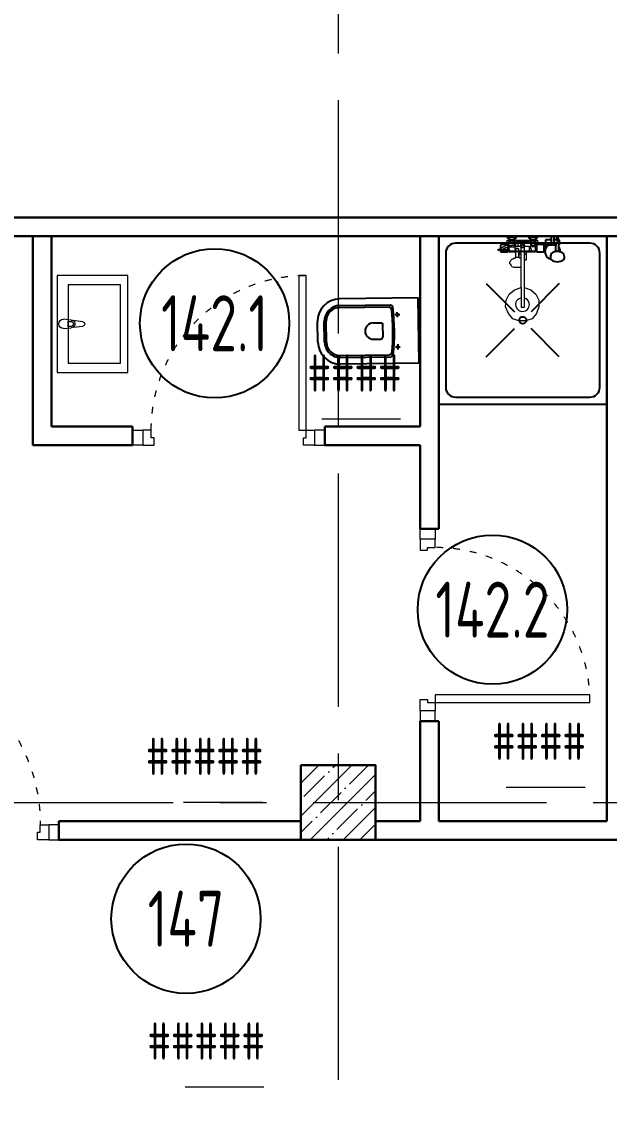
# Model space of a CAD drawing. Header units: millimetres. Extents: x -13407 to 8062823, y -2611 to 109271.
# Drawn here: x 3876 to 7022, y 49740 to 55578 of the extents above; entities that cross this region are included whole.
import ezdxf
from ezdxf import colors
from ezdxf.entities.mleader import LeaderData, LeaderLine
from ezdxf.enums import TextEntityAlignment as Align
from ezdxf.math import Vec2, Vec3

# ---------------------------------------------------------------- set-up
doc = ezdxf.new("R2010")
doc.units = ezdxf.units.MM
doc.linetypes.add('ACAD_ISO03W100', pattern=[30, 12, -18])
doc.linetypes.add('CENTER', pattern=[2, 1.25, -0.25, 0.25, -0.25])
for name, color, linetype, lineweight in [('АР_Двери', 5, 'Continuous', 18), ('АР_Колонны', 5, 'Continuous', 30), ('АР_Колонны Штрих', 250, 'Continuous', 5), ('АР_Маркер экспликации', 239, 'Continuous', 13), ('АР_Номер помещения', 1, 'Continuous', 25), ('АР_Оси', 193, 'Continuous', 9), ('АР_Отметки', 250, 'Continuous', 15), ('АР_Перегородки газоблок', 165, 'Continuous', 30), ('АР_Помещения_площадь', 19, 'Continuous', 9)]:
    doc.layers.add(name, color=color, linetype=linetype, lineweight=lineweight)
doc.layers.add('ТХ_сантехника', color=253, linetype='Continuous')
doc.styles.add('ISOCPEUR', font='isocpeur.ttf', dxfattribs={"width": 0.7})
doc.styles.get("Standard").update_dxf_attribs({"font": 'arial.ttf'})

# ---------------------------------------------------------------- blocks, each defined once
blk = doc.blocks.new('*U52')
at = {"layer": 'АР_Номер помещения', "color": 7}
blk.add_circle((-2814.8, -3287.4), 400, dxfattribs=at)
at = {"layer": 'АР_Помещения_площадь', "color": 7}
blk.add_line((-2397, -4189.8), (-2819.3, -4189.8), dxfattribs=at)
at = {"color": 7, "style": 'ISOCPEUR', "width": 0.7, "flags": 1}
blk.add_attdef('КАТЕГОРИЯ', (-499.2, -2092.2), '', height=250, dxfattribs=at)
at = {"layer": 'АР_Номер помещения', "color": 7, "style": 'ISOCPEUR', "width": 0.7}
blk.add_attdef('НОМЕР_ПОМЕЩЕНИЯ', text='', height=300, dxfattribs=at).set_placement((-2814.8, -3287.4), align=Align.MIDDLE_CENTER)
at = {"layer": 'АР_Помещения_площадь', "color": 7, "lineweight": 30, "width": 0.7, "flags": 104}
blk.add_attdef('ИМЯ_ПОМЕЩЕНИЯ', text='', height=100, dxfattribs=at).set_placement((157.6, 1217.1), align=Align.MIDDLE_CENTER)
at = {"layer": 'АР_Помещения_площадь', "color": 7, "style": 'ISOCPEUR', "width": 0.7}
blk.add_attdef('ПЛОЩАДЬ_ПОМЕЩЕНИЯ', text='', height=200, dxfattribs=at).set_placement((-2392.1, -3943.3), align=Align.MIDDLE_RIGHT)
blk = doc.blocks.new('*U56')
at = {"layer": 'АР_Номер помещения', "color": 7}
blk.add_circle((-10209.7, 3495), 400, dxfattribs=at)
at = {"layer": 'АР_Помещения_площадь', "color": 7}
blk.add_line((-8326.7, 2008.5), (-8749, 2008.5), dxfattribs=at)
at = {"color": 7, "style": 'ISOCPEUR', "width": 0.7, "flags": 1}
blk.add_attdef('КАТЕГОРИЯ', (-499.2, -2092.2), '', height=250, dxfattribs=at)
at = {"layer": 'АР_Номер помещения', "color": 7, "style": 'ISOCPEUR', "width": 0.7}
blk.add_attdef('НОМЕР_ПОМЕЩЕНИЯ', text='', height=300, dxfattribs=at).set_placement((-10209.7, 3495), align=Align.MIDDLE_CENTER)
at = {"layer": 'АР_Помещения_площадь', "color": 7, "style": 'ISOCPEUR', "width": 0.7}
blk.add_attdef('ПЛОЩАДЬ_ПОМЕЩЕНИЯ', text='', height=200, dxfattribs=at).set_placement((-8321.8, 2255), align=Align.MIDDLE_RIGHT)
at = {"layer": 'АР_Помещения_площадь', "color": 7, "lineweight": 30, "width": 0.7, "flags": 104}
blk.add_attdef('ИМЯ_ПОМЕЩЕНИЯ', text='', height=100, dxfattribs=at).set_placement((157.6, 1217.1), align=Align.MIDDLE_CENTER)
blk = doc.blocks.new('*U239')
for points in [[(-55, -80), (-55, 0), (-115, 0), (-115, -40), (-100, -40), (-100, -80), (-55, -80)], [(0, 0), (0, -80), (-55, -80), (-55, 0), (0, 0)], [(-1030, 0), (-1030, -80), (-975, -80), (-975, 0), (-1030, 0)], [(-975, -80), (-975, 0), (-915, 0), (-915, -40), (-930, -40), (-930, -80), (-975, -80)]]:
    blk.add_lwpolyline(points)
blk.add_lwpolyline([(-100, -80), (-100, -910), (-140, -910), (-140, -80)], close=True)
at = {"linetype": 'ACAD_ISO03W100', "ltscale": 3}
blk.add_arc((-100, -80), 830, 180, 270, dxfattribs=at)
blk = doc.blocks.new('унитаз поликлиники')
for p, q in [((0, 175), (0, -175)), ((0, 175), (420, 175)), ((420, 138.7), (149.6, 138.7)), ((420, 129), (156.8, 128.7)), ((125.6, 86.7), (99.5, 86.7)), ((112.4, 73.1), (112.4, 100.2)), ((191.9, -33.7), (191.9, 33.7)), ((242.4, 43.7), (201.9, 43.7)), ((494, 57.1), (494, -57.1)), ((504, 55), (504, -55)), ((540, 55), (540, -55)), ((242.4, -43.7), (201.9, -43.7)), ((125.5, -86.5), (99.4, -86.5)), ((112.3, -73), (112.3, -100.1)), ((0, -175), (420, -175)), ((420, -139), (147.9, -138.7)), ((420, -129), (155.2, -128.7))]:
    blk.add_line(p, q)
for centre, radius, start, end in [((420, 55), 120, 0, 90), ((420.5, 55.2), 83.5, 359.86187, 90.33349), ((420, 55), 74, 0, 90), ((242.4, 0), 43.7, 270, 90), ((420, -55), 120, 270, 0), ((420, -55), 84, 270, 0), ((420, -55), 74, 270, 358.40182)]:
    blk.add_arc(centre, radius, start, end)
at = {"extrusion": (0, 0, -1)}
for centre, major_axis, ratio, start_param, end_param in [((1158.1, 0), (-731, -726.4), 0.993775, 0.659849, 0.910919), ((984.1, 0), (-23.4, -941.4), 0.89728, 1.422258, 1.677847), ((149.5, 127.3), (-5.6, -10.5), 0.821373, 1.269211, 2.570669), ((154.4, 119.8), (-5.61, -7.72), 0.798093, 1.232924, 2.686723), ((112.4, 86.8), (3.55, 3.55), 1, 5.504025, 11.78721), ((201.9, -33.5), (4.12, -9.49), 0.964797, 0.42926, 1.943413), ((147.9, -127.5), (5.4, -10.4), 0.836443, 0.56114, 1.877577), ((155.2, -117.5), (5.3, -10.4), 0.842984, 0.549902, 1.8819)]:
    blk.add_ellipse(centre, major_axis=major_axis, ratio=ratio, start_param=start_param, end_param=end_param, dxfattribs=at)
for centre, major_axis, ratio, start_param, end_param in [((201.9, 33.5), (4.12, 9.49), 0.964797, 0.42926, 1.943413), ((112.3, -86.6), (3.54, -3.55), 1, 5.504025, 11.78721)]:
    blk.add_ellipse(centre, major_axis=major_axis, ratio=ratio, start_param=start_param, end_param=end_param)
blk = doc.blocks.new('Из_буфера27431')
at = {"linetype": 'Continuous', "lineweight": 5}
for p, q in [((-138.5, 11.1), (-85.6, 17.7)), ((-138.5, 11.1), (-85.6, 17.7)), ((-76.1, 21), (-34.1, 25)), ((-76.1, 21), (-34.1, 25)), ((-59, 13.6), (-73.9, 13.6)), ((-59, 13.6), (-73.9, 13.6)), ((-59, -13.6), (-59, 13.6)), ((-59, -13.6), (-59, 13.6)), ((-85.6, -17.7), (-138.5, -11.1)), ((-85.6, -17.7), (-138.5, -11.1)), ((-34.1, -25), (-76.1, -21)), ((-34.1, -25), (-76.1, -21)), ((-73.9, -13.6), (-59, -13.6)), ((-73.9, -13.6), (-59, -13.6))]:
    blk.add_line(p, q, dxfattribs=at)
for points in [[(0, -260), (-380, -260), (-380, 260), (0, 260)], [(-59, -210), (-339.1, -210), (-339.1, 210), (-59, 210)], [(-59, -210), (-339.1, -210), (-339.1, 210), (-59, 210)]]:
    blk.add_lwpolyline(points, close=True, dxfattribs=at)
for centre, radius, start, end in [((-137.1, 0), 11.2, 97.13892, 262.86108), ((-137.1, 0), 11.2, 97.13892, 262.86108), ((-74.2, 0), 21.1, 122.77103, 237.22897), ((-74.2, 0), 21.1, 122.77103, 237.22897), ((-73.9, 0), 13.6, 90, 270), ((-73.9, 0), 13.6, 90, 270), ((-74.2, 0), 21.1, 95.16961, 122.77103), ((-74.2, 0), 21.1, 95.16961, 122.77103), ((-34.1, 0), 25, 270, 90), ((-34.1, 0), 25, 270, 90), ((-74.2, 0), 21.1, 237.22897, 264.83039), ((-74.2, 0), 21.1, 237.22897, 264.83039)]:
    blk.add_arc(centre, radius, start, end, dxfattribs=at)
blk = doc.blocks.new('_DotSmall')
at = {"color": 0, "linetype": 'ByBlock', "const_width": 0.5}
blk.add_lwpolyline([(-0.0625, 0, 1), (0.0625, 0, 1)], format="xyb", close=True, dxfattribs=at)
blk = doc.blocks.new('*U374')
blk.add_lwpolyline([(-100, 80), (-100, 1010), (-140, 1010), (-140, 80)], close=True)
for points in [[(-1130, 0), (-1130, 80), (-1075, 80), (-1075, 0), (-1130, 0)], [(-1075, 80), (-1075, 0), (-1015, 0), (-1015, 40), (-1030, 40), (-1030, 80), (-1075, 80)], [(-55, 80), (-55, 0), (-115, 0), (-115, 40), (-100, 40), (-100, 80), (-55, 80)], [(0, 0), (0, 80), (-55, 80), (-55, 0), (0, 0)]]:
    blk.add_lwpolyline(points)
at = {"linetype": 'ACAD_ISO03W100', "ltscale": 3}
blk.add_arc((-100, 80), 930, 90, 180, dxfattribs=at)
blk = doc.blocks.new('*U394')
for points in [[(0, 0), (0, -80), (55, -80), (55, 0), (0, 0)], [(55, -80), (55, 0), (115, 0), (115, -40), (100, -40), (100, -80), (55, -80)], [(975, -80), (975, 0), (915, 0), (915, -40), (930, -40), (930, -80), (975, -80)], [(1030, 0), (1030, -80), (975, -80), (975, 0), (1030, 0)]]:
    blk.add_lwpolyline(points)
blk.add_lwpolyline([(100, -80), (100, -910), (140, -910), (140, -80)], close=True)
at = {"linetype": 'ACAD_ISO03W100', "ltscale": 3}
blk.add_arc((100, -80), 830, 270, 0, dxfattribs=at)
blk = doc.blocks.new('Из_буфера15266')
at = {"lineweight": 0, "ltscale": 100, "transparency": 33554687}
for points in [[(-13.2, -338.7), (-60.9, -354.5), (-97.9, -386.3), (-119.1, -428.6), (-119.1, -476.2), (-103.2, -523.9), (-71.4, -560.9), (-23.8, -576.8), (23.8, -576.8), (66.1, -560.9), (97.9, -523.9), (119.1, -476.2), (113.8, -428.6), (92.6, -386.3), (55.6, -354.5), (7.9, -338.7), (7.9, -195.8), (23.8, -195.8), (34.4, -195.8), (50.3, -195.8), (60.9, -195.8), (71.4, -190.5), (76.7, -185.2), (82, -174.6), (87.3, -169.3), (87.3, -158.7), (87.3, -153.5), (82, -148.2), (82, -148.2), (76.7, -137.6), (76.7, -137.6), (66.1, -132.3), (55.6, -127), (50.3, -127), (45, -127), (45, -105.8), (45, -84.7), (92.6, -84.7), (92.6, -74.1), (166.7, -74.1), (172, -74.1), (172, -68.8), (172, -63.5), (166.7, -63.5), (156.1, -58.2), (134.9, -47.6), (108.5, -31.7), (92.6, -26.5), (92.6, -21.2), (108.5, -21.2), (108.5, 0), (39.7, 0), (39.7, -21.2), (39.7, -21.2), (39.7, -21.2), (34.4, -21.2), (34.4, -21.2), (29.1, -42.3), (7.9, -42.3), (7.9, -5.3), (39.7, -5.3), (39.7, 0), (-39.7, 0), (-39.7, -5.3), (-13.2, -5.3), (-13.2, -42.3), (-50.3, -42.3), (-50.3, -47.6), (-60.9, -47.6), (-60.9, -37), (-60.9, -37), (-60.9, -21.2), (-45, -21.2), (-45, 0), (-108.5, 0), (-108.5, -21.2), (-92.6, -21.2), (-92.6, -37), (-92.6, -37), (-92.6, -47.6), (-92.6, -47.6), (-92.6, -84.7), (-29.1, -84.7)], [(-92.6, -21.2), (-60.9, -21.2)], [(-92.6, -37), (-60.9, -37)], [(-92.6, -47.6), (-60.9, -47.6)], [(-87.3, -21.2), (-87.3, -37)], [(-66.1, -21.2), (-66.1, -37)], [(-50.3, -47.6), (-50.3, -79.4)], [(-13.2, -5.3), (7.9, -5.3)], [(-13.2, -42.3), (-13.2, -142.9)], [(7.9, -195.8), (7.9, -42.3)], [(23.8, -63.5), (23.8, -63.5), (23.8, -63.5), (29.1, -58.2), (29.1, -58.2), (29.1, -58.2), (29.1, -58.2), (34.4, -58.2), (39.7, -58.2), (39.7, -58.2), (39.7, -58.2), (39.7, -58.2), (45, -58.2), (45, -63.5), (45, -63.5)], [(23.8, -105.8), (23.8, -63.5)], [(45, -42.3), (29.1, -42.3)], [(34.4, -58.2), (29.1, -58.2)], [(34.4, -58.2), (34.4, -58.2)], [(39.7, -58.2), (34.4, -58.2)], [(55.6, -15.9), (39.7, -21.2)], [(39.7, -58.2), (39.7, -58.2)], [(45, -63.5), (45, -63.5)], [(45, -84.7), (45, -63.5)], [(50.3, -47.6), (50.3, -47.6)], [(50.3, -52.9), (50.3, -47.6)], [(50.3, -79.4), (50.3, -47.6)], [(50.3, -58.2), (50.3, -52.9)], [(55.6, -15.9), (55.6, -15.9)], [(60.9, -21.2), (55.6, -15.9)], [(55.6, -31.7), (55.6, -31.7)], [(76.7, -37), (55.6, -31.7)], [(92.6, -26.5), (76.7, -21.2), (60.9, -21.2)], [(60.9, -37), (66.1, -37), (82, -37), (82, -37)], [(87.3, -47.6), (60.9, -47.6)], [(66.1, -31.7), (66.1, -37)], [(87.3, -37), (76.7, -37)], [(82, -21.2), (92.6, -21.2)], [(92.6, -63.5), (92.6, -74.1)], [(166.7, -74.1), (150.8, -68.8), (134.9, -63.5)], [(166.7, -74.1), (166.7, -74.1)], [(-50.3, -79.4), (-13.2, -79.4)], [(-29.1, -84.7), (-29.1, -142.9), (-23.8, -142.9), (-23.8, -142.9), (-23.8, -142.9), (-18.5, -142.9), (-13.2, -142.9), (-13.2, -142.9), (-13.2, -338.7)], [(-29.1, -84.7), (-13.2, -84.7)], [(-29.1, -100.5), (-13.2, -100.5)], [(23.8, -79.4), (7.9, -79.4)], [(23.8, -84.7), (7.9, -84.7)], [(23.8, -100.5), (7.9, -100.5)], [(13.2, -127), (7.9, -127)], [(18.5, -127), (13.2, -127)], [(23.8, -121.7), (18.5, -127)], [(23.8, -84.7), (23.8, -127)], [(23.8, -127), (23.8, -105.8)], [(45, -121.7), (34.4, -121.7), (23.8, -121.7)], [(50.3, -79.4), (45, -79.4)], [(45, -127), (45, -121.7)], [(-13.2, -338.7), (-13.2, -481.5)], [(7.9, -338.7), (7.9, -481.5)], [(-13.2, -481.5), (7.9, -481.5)]]:
    blk.add_lwpolyline(points, dxfattribs=at)
for points in [[(-92.6, 0), (-60.9, 0), (-60.9, 21.2), (-92.6, 21.2)], [(60.9, 0), (87.3, 0), (87.3, 21.2), (60.9, 21.2)], [(39.7, -21.2), (39.7, -21.2)], [(50.3, -42.3), (45, -42.3), (45, -31.7), (55.6, -31.7), (55.6, -31.7), (55.6, -37), (60.8, -37), (60.8, -47.6), (50.3, -47.6)], [(87.3, -47.6), (87.3, -37), (103.2, -47.6), (129.6, -58.2), (134.9, -63.5), (92.6, -63.5), (92.6, -47.6)]]:
    blk.add_lwpolyline(points, close=True, dxfattribs=at)
for points, knots in [([(-50.3, -74.1), (-55.6, -79.4), (-60.9, -74.1), (-66.1, -74.1), (-66.1, -68.8), (-66.1, -63.5), (-60.9, -58.2), (-55.6, -58.2), (-55.6, -58.2), (-50.3, -58.2)], [0, 0, 0, 0, 1, 1, 1, 2, 2, 2, 3, 3, 3, 3]), ([(7.9, -412.7), (34.4, -418), (55.6, -444.5), (45, -471), (39.7, -497.4), (13.2, -513.3), (-13.2, -508), (-39.7, -502.7), (-55.6, -476.2), (-50.3, -449.8), (-45, -428.6), (-34.4, -418), (-13.2, -412.7)], [0, 0, 0, 0, 1, 1, 1, 2, 2, 2, 3, 3, 3, 4, 4, 4, 4])]:
    blk.add_open_spline(points, degree=3, knots=knots, dxfattribs=at)
blk = doc.blocks.new('*U396')
at = {"layer": 'АР_Номер помещения', "color": 7}
blk.add_circle((-7038.6, -2731.2), 400, dxfattribs=at)
at = {"layer": 'АР_Помещения_площадь', "color": 7}
blk.add_line((-6042.5, -3244.8), (-6464.9, -3244.8), dxfattribs=at)
at = {"color": 7, "style": 'ISOCPEUR', "width": 0.7, "flags": 1}
blk.add_attdef('КАТЕГОРИЯ', (-499.2, -2092.2), '', height=250, dxfattribs=at)
at = {"layer": 'АР_Номер помещения', "color": 7, "style": 'ISOCPEUR', "width": 0.7}
blk.add_attdef('НОМЕР_ПОМЕЩЕНИЯ', text='', height=300, dxfattribs=at).set_placement((-7038.6, -2731.2), align=Align.MIDDLE_CENTER)
at = {"layer": 'АР_Помещения_площадь', "color": 7, "lineweight": 30, "width": 0.7, "flags": 104}
blk.add_attdef('ИМЯ_ПОМЕЩЕНИЯ', text='', height=100, dxfattribs=at).set_placement((157.6, 1217.1), align=Align.MIDDLE_CENTER)
at = {"layer": 'АР_Помещения_площадь', "color": 7, "style": 'ISOCPEUR', "width": 0.7}
blk.add_attdef('ПЛОЩАДЬ_ПОМЕЩЕНИЯ', text='', height=200, dxfattribs=at).set_placement((-6037.7, -2998.3), align=Align.MIDDLE_RIGHT)
blk = doc.blocks.new('*U397')
at = {"layer": 'АР_Номер помещения', "color": 7}
blk.add_circle((-7625.4, -4265.8), 400, dxfattribs=at)
at = {"layer": 'АР_Помещения_площадь', "color": 7}
blk.add_line((-7129.5, -5218), (-7551.9, -5218), dxfattribs=at)
at = {"color": 7, "style": 'ISOCPEUR', "width": 0.7, "flags": 1}
blk.add_attdef('КАТЕГОРИЯ', (-499.2, -2092.2), '', height=250, dxfattribs=at)
at = {"layer": 'АР_Номер помещения', "color": 7, "style": 'ISOCPEUR', "width": 0.7}
blk.add_attdef('НОМЕР_ПОМЕЩЕНИЯ', text='', height=300, dxfattribs=at).set_placement((-7625.4, -4265.8), align=Align.MIDDLE_CENTER)
at = {"layer": 'АР_Помещения_площадь', "color": 7, "lineweight": 30, "width": 0.7, "flags": 104}
blk.add_attdef('ИМЯ_ПОМЕЩЕНИЯ', text='', height=100, dxfattribs=at).set_placement((157.6, 1217.1), align=Align.MIDDLE_CENTER)
at = {"layer": 'АР_Помещения_площадь', "color": 7, "style": 'ISOCPEUR', "width": 0.7}
blk.add_attdef('ПЛОЩАДЬ_ПОМЕЩЕНИЯ', text='', height=200, dxfattribs=at).set_placement((-7124.6, -4971.5), align=Align.MIDDLE_RIGHT)

msp = doc.modelspace()

# ---------------------------------------------------------------- hatches: boundary and pattern name
at = {"layer": 'АР_Колонны Штрих', "ltscale": 100}
h = msp.add_hatch(dxfattribs=at)
h.set_pattern_fill('ANSI35', color=256, scale=500)
h.set_pattern_definition([(45, (-951682.16, 91466.47), (-88.388348, 88.388348), []), (45, (-951593.77, 91466.47), (-88.388348, 88.388348), [156.25, -31.25, 0, -31.25])])
h.paths.add_polyline_path([(5769.9, 51595), (5369.9, 51595), (5369.9, 51195), (5769.9, 51195)])

# ---------------------------------------------------------------- linework, layer by layer
at = {"layer": 'АР_Колонны', "ltscale": 100}
msp.add_lwpolyline([(5369.9, 51595), (5769.9, 51595), (5769.9, 51195), (5369.9, 51195)], close=True, dxfattribs=at)
at = {"layer": 'АР_Оси', "linetype": 'CENTER', "ltscale": 1000}
for p, q in [((5569.9, 79157.5), (5569.9, 23425.1)), ((-12563.8, 51395), (70614.6, 51395))]:
    msp.add_line(p, q, dxfattribs=at)
at = {"layer": 'АР_Перегородки газоблок', "ltscale": 100}
for p, q in [((1442, 54429), (10510.5, 54429)), ((3934, 53309.1), (3934, 54429)), ((4034, 53409), (4034, 54429)), ((6009, 54429), (6009, 53409.1)), ((6109, 54429), (6109, 52860.7)), ((7009, 51295), (7009, 54429)), ((4034, 53409), (4468.8, 53408.6)), ((4468.8, 53408.6), (4468.8, 53308.6)), ((5498.8, 53309.1), (5498.8, 53409.1)), ((5498.8, 53409.1), (6009, 53409.1)), ((3934, 53309.1), (4468.8, 53308.6)), ((5498.8, 53309.1), (6009, 53309.1)), ((6009, 53309.1), (6009, 52860.7)), ((6109, 52860.7), (6009, 52860.7)), ((6009, 51830.7), (6109, 51830.7)), ((6009, 51830.7), (6009, 51295)), ((6109, 51830.7), (6109, 51295)), ((4074.6, 51295), (5369.9, 51295)), ((4074.6, 51295), (4074.6, 51195)), ((5769.9, 51295), (6009, 51295)), ((6109, 51295), (7009, 51295)), ((4074.6, 51195), (7469.5, 51195))]:
    msp.add_line(p, q, dxfattribs=at)
msp.add_lwpolyline([(1342, 54529), (10510.5, 54529)], dxfattribs=at)
at = {"layer": 'ТХ_сантехника'}
for p, q in [((6109, 54429), (6109, 53529)), ((7009, 54429), (6109, 54429)), ((6527, 54429), (6474.5, 54429)), ((6474.5, 54429), (6474.5, 54423.8)), ((6474.5, 54423.8), (6488.8, 54408.8)), ((6474.5, 54423.8), (6527, 54423.8)), ((6512.8, 54408.8), (6527, 54423.8)), ((6527, 54423.8), (6527, 54429)), ((6639.5, 54429), (6587, 54429)), ((6587, 54429), (6587, 54423.8)), ((6587, 54423.8), (6601.3, 54408.8)), ((6587, 54423.8), (6639.5, 54423.8)), ((6625.3, 54408.8), (6639.5, 54423.8)), ((6639.5, 54423.8), (6639.5, 54429)), ((6727.3, 54429), (6710.8, 54429)), ((6710.8, 54429), (6710.8, 54409.5)), ((6727.3, 54409.5), (6727.3, 54429)), ((6739.6, 54422.3), (6739.6, 54409.5)), ((6749.4, 54409.5), (6749.4, 54422.3)), ((7009, 53529), (7009, 54429)), ((6919, 54391.5), (6199, 54391.5)), ((6440, 54381.7), (6440, 54347.3)), ((6479.8, 54384), (6442.3, 54384)), ((6479.8, 54383.3), (6479.8, 54384)), ((6481.3, 54383.3), (6479.8, 54383.3)), ((6479.8, 54383.3), (6479.8, 54348.8)), ((6486.5, 54396), (6481.3, 54396)), ((6481.3, 54396), (6481.3, 54383.3)), ((6481.3, 54348.8), (6481.3, 54383.3)), ((6488.8, 54408.8), (6486.5, 54408.8)), ((6486.5, 54408.8), (6486.5, 54396)), ((6486.5, 54396), (6515, 54396)), ((6488.8, 54408.8), (6512.8, 54408.8)), ((6493.6, 54408.8), (6493.6, 54396)), ((6507.9, 54408.8), (6507.9, 54396)), ((6515, 54408.8), (6512.8, 54408.8)), ((6515, 54396), (6515, 54408.8)), ((6599, 54396), (6515, 54396)), ((6601.3, 54408.8), (6599, 54408.8)), ((6599, 54408.8), (6599, 54396)), ((6599, 54396), (6627.5, 54396)), ((6601.3, 54408.8), (6625.3, 54408.8)), ((6606.1, 54408.8), (6606.1, 54396)), ((6620.4, 54408.8), (6620.4, 54396)), ((6627.5, 54408.8), (6625.3, 54408.8)), ((6627.5, 54396), (6627.5, 54408.8)), ((6632.8, 54396), (6627.5, 54396)), ((6632.8, 54383.3), (6632.8, 54396)), ((6634.3, 54383.3), (6632.8, 54383.3)), ((6632.8, 54383.3), (6632.8, 54348.6)), ((6671.8, 54384), (6634.3, 54384)), ((6634.3, 54384), (6634.3, 54383.3)), ((6634.3, 54348.8), (6634.3, 54383.3)), ((6674, 54381.4), (6674, 54381.7)), ((6697.5, 54381.4), (6674, 54381.4)), ((6674, 54371.6), (6674, 54381.4)), ((6674, 54347.3), (6674, 54371.6)), ((6674, 54371.6), (6686.6, 54371.6)), ((6710.8, 54409.5), (6681.5, 54409.5)), ((6681.5, 54409.5), (6681.5, 54382.5)), ((6681.5, 54382.5), (6699.5, 54382.5)), ((6699.5, 54382.5), (6736.9, 54382.5)), ((6710.8, 54409.5), (6710.8, 54396)), ((6739.6, 54409.5), (6727.3, 54409.5)), ((6727.3, 54396), (6727.3, 54409.5)), ((6727.3, 54396), (6727.3, 54409.5)), ((6736.3, 54347.1), (6736.6, 54360.7)), ((6736.6, 54360.7), (6737, 54392.4)), ((6737, 54392.4), (6737.2, 54393.6)), ((6737.2, 54393.6), (6737.7, 54394.8)), ((6737.7, 54394.8), (6738.6, 54395.8)), ((6738.6, 54395.8), (6739.6, 54396.5)), ((6739.6, 54409.5), (6749.4, 54409.5)), ((6739.6, 54396.5), (6740.8, 54396.9)), ((6742.6, 54397.8), (6740.8, 54397)), ((6740.8, 54397), (6740.8, 54396.9)), ((6740.8, 54396.9), (6740.9, 54397)), ((6740.9, 54397), (6742.3, 54397.2)), ((6742.3, 54397.2), (6746.8, 54397.2)), ((6744.5, 54398.1), (6742.6, 54397.8)), ((6746.5, 54397.8), (6744.5, 54398.1)), ((6748.3, 54397), (6746.5, 54397.8)), ((6746.8, 54397.2), (6748.1, 54397)), ((6748.1, 54397), (6748.3, 54396.9)), ((6748.3, 54397), (6748.3, 54396.9)), ((6748.3, 54396.9), (6749.4, 54396.5)), ((6756.5, 54409.5), (6749.4, 54409.5)), ((6749.4, 54396.5), (6750.5, 54395.8)), ((6750.5, 54395.8), (6751.3, 54394.8)), ((6751.3, 54394.8), (6751.8, 54393.6)), ((6751.8, 54393.6), (6752, 54392.4)), ((6752.4, 54360.7), (6752, 54392.4)), ((6752.3, 54370.6), (6752.1, 54382.5)), ((6752.1, 54382.5), (6756.5, 54382.5)), ((6752.8, 54347.1), (6752.4, 54360.7)), ((6756.5, 54382.5), (6756.5, 54409.5)), ((6146.5, 54339), (6146.5, 53619)), ((6442.3, 54345.1), (6479.8, 54345.1)), ((6479.8, 54345.1), (6479.8, 54348.8)), ((6479.8, 54348.8), (6481.3, 54348.8)), ((6481.3, 54348.8), (6481.3, 54348.6)), ((6481.3, 54348.6), (6481.3, 54348.2)), ((6481.3, 54348.2), (6481.3, 54348)), ((6481.3, 54348), (6632.8, 54348)), ((6632.8, 54348.6), (6632.8, 54348.8)), ((6632.8, 54348.8), (6634.3, 54348.8)), ((6632.8, 54348.2), (6632.8, 54348.6)), ((6632.8, 54348), (6632.8, 54348.2)), ((6634.3, 54348.8), (6634.3, 54345.1)), ((6634.3, 54345.1), (6671.8, 54345.1)), ((6707.4, 54323.7), (6707, 54321.4)), ((6707, 54321.4), (6707, 54313.4)), ((6707, 54313.4), (6708.3, 54307.8)), ((6708.7, 54329.3), (6707.4, 54323.7)), ((6708.3, 54307.8), (6709.6, 54306)), ((6709.8, 54331.3), (6708.7, 54329.3)), ((6709.6, 54306), (6712, 54302.6)), ((6713.4, 54336.3), (6709.8, 54331.3)), ((6712, 54302.6), (6718, 54298.2)), ((6714.9, 54337.7), (6713.4, 54336.3)), ((6720.3, 54341.7), (6714.9, 54337.7)), ((6718, 54298.2), (6725.8, 54294.7)), ((6727.4, 54344.9), (6720.3, 54341.7)), ((6725.8, 54294.7), (6734.8, 54292.6)), ((6731.3, 54345.9), (6727.4, 54344.9)), ((6737.7, 54347.4), (6731.3, 54345.9)), ((6744.5, 54347.9), (6737.7, 54347.4)), ((6751.4, 54347.4), (6744.5, 54347.9)), ((6757.7, 54345.9), (6751.4, 54347.4)), ((6754.2, 54292.6), (6763.3, 54294.7)), ((6757.7, 54345.9), (6760.2, 54345.2)), ((6761.6, 54344.9), (6760.2, 54345.2)), ((6768.7, 54341.7), (6761.6, 54344.9)), ((6763.3, 54294.7), (6771, 54298.2)), ((6774.1, 54337.7), (6768.7, 54341.7)), ((6771, 54298.2), (6777, 54302.6)), ((6775.7, 54336.3), (6774.1, 54337.7)), ((6779.3, 54331.3), (6775.7, 54336.3)), ((6777, 54302.6), (6780.7, 54307.8)), ((6780.4, 54329.3), (6779.3, 54331.3)), ((6781.6, 54323.7), (6780.4, 54329.3)), ((6780.7, 54307.8), (6782, 54313.4)), ((6782, 54321.4), (6781.6, 54323.7)), ((6782, 54313.4), (6782, 54321.4)), ((6971.5, 53619), (6971.5, 54339)), ((6734.8, 54292.6), (6744.5, 54291.9)), ((6744.5, 54291.9), (6754.2, 54292.6)), ((6363.3, 54174.8), (6514.7, 54023.3)), ((6754.8, 54174.8), (6603.3, 54023.3)), ((6363.3, 53783.3), (6514.7, 53934.7)), ((6754.8, 53783.3), (6603.3, 53934.7)), ((6199, 53566.5), (6919, 53566.5)), ((6109, 53529), (7009, 53529))]:
    msp.add_line(p, q, dxfattribs=at)
for centre, major_axis, start_param, end_param in [((6744.5, 54422.3), (-3.45, -3.45), 2.356194, 5.497787), ((6199, 54339), (-37.1, 37.1), 5.497787, 7.068583), ((6442.3, 54381.7), (-1.59, -1.59), 3.926991, 5.497787), ((6557, 54376.5), (-6.36, -6.36), 2.356194490192329, 8.639379797371916), ((6671.8, 54381.7), (-1.59, -1.59), 2.356194, 3.926991), ((6719, 54346.2), (-29.2, -29.2), -1.450597, 0.554553), ((6719, 54346.2), (-29.2, -29.2), 4.475014, 4.832588), ((6719, 54346.2), (-29.2, 29.2), 5.990979, 6.04581), ((6719, 54396), (-5.83, 5.83), 0.785398, 3.926991), ((6719.2, 54346.3), (-29.1, 29.1), 3.901829, 4.560561), ((6919, 54339), (-37.1, -37.1), 2.356194, 3.926991), ((6442.3, 54347.3), (-1.59, 1.59), 0.785398, 2.356194), ((6671.8, 54347.3), (-1.59, -1.59), 0.785398, 2.356194), ((6559, 53979), (-13.3, 13.3), 3.926991, 10.210176), ((6199, 53619), (-37.1, -37.1), -0.785398, 0.785398), ((6919, 53619), (-37.1, 37.1), 2.356194, 3.926991)]:
    msp.add_ellipse(centre, major_axis=major_axis, ratio=1, start_param=start_param, end_param=end_param, dxfattribs=at)

# ---------------------------------------------------------------- block references
at = {"layer": 'АР_Двери', "xscale": -1, "rotation": 180}
msp.add_blockref('*U239', (5498.8, 53309), dxfattribs=at)
at = {"layer": 'АР_Двери', "color": 253, "rotation": 90.00000000000001}
msp.add_blockref('*U394', (6009, 51830.7), dxfattribs=at)
at = {"layer": 'АР_Двери', "xscale": -1}
msp.add_blockref('*U374', (2944.6, 51195), dxfattribs=at)
at = {"layer": 'АР_Маркер экспликации'}
ref = msp.add_blockref('*U396', (11947.1, 56693.4), dxfattribs=at)
ref.add_attrib('НОМЕР_ПОМЕЩЕНИЯ', '142.1', dxfattribs={"layer": 'АР_Номер помещения', "color": 7, "height": 300, "style": 'ISOCPEUR', "width": 0.7}).set_placement((4908.5, 53962.3), align=Align.MIDDLE_CENTER)
ref.add_attrib('ПЛОЩАДЬ_ПОМЕЩЕНИЯ', '####', dxfattribs={"layer": 'АР_Помещения_площадь', "color": 7, "height": 200, "style": 'ISOCPEUR', "width": 0.7}).set_placement((5909.4, 53695.2), align=Align.MIDDLE_RIGHT)
ref = msp.add_blockref('*U56', (13490.9, 49386.5), dxfattribs=at)
ref.add_attrib('НОМЕР_ПОМЕЩЕНИЯ', '142', dxfattribs={"layer": 'АР_Номер помещения', "color": 7, "height": 300, "style": 'ISOCPEUR', "width": 0.7}).set_placement((3281.2, 52881.5), align=Align.MIDDLE_CENTER)
ref.add_attrib('ПЛОЩАДЬ_ПОМЕЩЕНИЯ', '#####', dxfattribs={"layer": 'АР_Помещения_площадь', "color": 7, "height": 200, "style": 'ISOCPEUR', "width": 0.7}).set_placement((5169.1, 51641.5), align=Align.MIDDLE_RIGHT)
ref = msp.add_blockref('*U397', (14022.1, 56693.4), dxfattribs=at)
ref.add_attrib('НОМЕР_ПОМЕЩЕНИЯ', '142.2', dxfattribs={"layer": 'АР_Номер помещения', "color": 7, "height": 300, "style": 'ISOCPEUR', "width": 0.7}).set_placement((6396.7, 52427.6), align=Align.MIDDLE_CENTER)
ref.add_attrib('ПЛОЩАДЬ_ПОМЕЩЕНИЯ', '####', dxfattribs={"layer": 'АР_Помещения_площадь', "color": 7, "height": 200, "style": 'ISOCPEUR', "width": 0.7}).set_placement((6897.5, 51721.9), align=Align.MIDDLE_RIGHT)
ref = msp.add_blockref('*U52', (7569.8, 54058.8), dxfattribs=at)
ref.add_attrib('НОМЕР_ПОМЕЩЕНИЯ', '147', dxfattribs={"layer": 'АР_Номер помещения', "color": 7, "height": 300, "style": 'ISOCPEUR', "width": 0.7}).set_placement((4755, 50771.4), align=Align.MIDDLE_CENTER)
ref.add_attrib('ПЛОЩАДЬ_ПОМЕЩЕНИЯ', '#####', dxfattribs={"layer": 'АР_Помещения_площадь', "color": 7, "height": 200, "style": 'ISOCPEUR', "width": 0.7}).set_placement((5177.7, 50115.5), align=Align.MIDDLE_RIGHT)
at = {"layer": 'ТХ_сантехника', "color": 253, "ltscale": 100, "xscale": -0.75, "yscale": 0.75, "zscale": 0.75}
msp.add_blockref('Из_буфера15266', (6555.9, 54407.5), dxfattribs=at)
at = {"layer": 'ТХ_сантехника', "ltscale": 100, "xscale": -1}
msp.add_blockref('Из_буфера27431', (4064.3, 53958.9), dxfattribs=at)
at = {"layer": 'ТХ_сантехника', "rotation": 180.8645356381789}
msp.add_blockref('унитаз поликлиники', (6000.7, 53924.4), dxfattribs=at)

# ---------------------------------------------------------------- leaders
at = {"layer": 'АР_Отметки'}
ml = msp.add_multileader_mtext('Standard', dxfattribs=at)
ml.set_content('%%P0,000', color=256, style='ISOCPEUR')
ml.set_leader_properties(color=256, linetype='Continuous', lineweight=-1)
ml.set_arrow_properties(name='DOTSMALL')
ml.build(insert=Vec2(0, 0))
ml.multileader.update_dxf_attribs({"has_text_frame": 1, "text_left_attachment_type": 4, "text_right_attachment_type": 4, "dogleg_length": 100, "arrow_head_size": 180})
ctx = ml.context
ctx.base_point, ctx.char_height, ctx.arrow_head_size, ctx.landing_gap_size, ctx.plane_origin = Vec3(23741.8, 77327.2), 250, 180, 50, Vec3(21198.4, 75380.2)
ctx.left_attachment, ctx.right_attachment = 4, 4
notes = []
notes.append((ctx, [(0, (0, 0, 0), (0, 0), (1, 0), 1, [])]))
ctx.mtext.insert, ctx.mtext.width, ctx.mtext.line_spacing_style, ctx.mtext.flow_direction = Vec3(23791.8, 77660.6), 852.697, 2, 5
ml = msp.add_multileader_mtext('Standard', dxfattribs=at)
ml.set_content('-1,140', color=256, style='ISOCPEUR')
ml.set_leader_properties(color=256, linetype='Continuous', lineweight=-1)
ml.set_arrow_properties(name='DOTSMALL')
ml.build(insert=Vec2(0, 0))
ml.multileader.update_dxf_attribs({"has_text_frame": 1, "text_left_attachment_type": 4, "text_right_attachment_type": 4, "dogleg_length": 100, "arrow_head_size": 180})
ctx = ml.context
ctx.base_point, ctx.char_height, ctx.arrow_head_size, ctx.landing_gap_size, ctx.plane_origin = Vec3(34150, 75558.9), 250, 180, 50, Vec3(34068.6, 74291.3)
ctx.left_attachment, ctx.right_attachment = 4, 4
notes.append((ctx, [(0, (0, 0, 0), (0, 0), (1, 0), 1, [])]))
ctx.mtext.insert, ctx.mtext.width, ctx.mtext.line_spacing_style, ctx.mtext.flow_direction = Vec3(34200, 75892.2), 852.697, 2, 5
ml = msp.add_multileader_mtext('Standard', dxfattribs=at)
ml.set_content('%%P0,000', color=256, style='ISOCPEUR')
ml.set_leader_properties(color=256, linetype='Continuous', lineweight=-1)
ml.set_arrow_properties(name='DOTSMALL')
ml.build(insert=Vec2(0, 0))
ml.multileader.update_dxf_attribs({"has_text_frame": 1, "text_left_attachment_type": 4, "text_right_attachment_type": 4, "dogleg_length": 100, "arrow_head_size": 180})
ctx = ml.context
ctx.base_point, ctx.char_height, ctx.arrow_head_size, ctx.landing_gap_size, ctx.plane_origin = Vec3(26088, 75179.2), 250, 180, 50, Vec3(22136.5, 73740.7)
ctx.left_attachment, ctx.right_attachment = 4, 4
notes.append((ctx, [(0, (0, 0, 0), (0, 0), (1, 0), 1, [])]))
ctx.mtext.insert, ctx.mtext.width, ctx.mtext.line_spacing_style, ctx.mtext.flow_direction = Vec3(26138, 75512.5), 852.697, 2, 5
ml = msp.add_multileader_mtext('Standard', dxfattribs=at)
ml.set_content('Л.4', color=256, style='ISOCPEUR')
ml.set_leader_properties(color=256, linetype='Continuous', lineweight=-1)
ml.set_arrow_properties(name='DOTSMALL')
ml.build(insert=Vec2(0, 0))
ml.multileader.update_dxf_attribs({"has_text_frame": 1, "text_left_attachment_type": 4, "text_right_attachment_type": 4, "dogleg_length": 100, "arrow_head_size": 180})
ctx = ml.context
ctx.base_point, ctx.char_height, ctx.arrow_head_size, ctx.landing_gap_size, ctx.plane_origin = Vec3(26987.6, 74395.9), 250, 180, 50, Vec3(52223.5, 62772.8)
ctx.left_attachment, ctx.right_attachment = 4, 4
notes.append((ctx, [(0, (0, 0, 0), (0, 0), (1, 0), 1, [])]))
ctx.mtext.insert, ctx.mtext.width, ctx.mtext.line_spacing_style, ctx.mtext.flow_direction = Vec3(27037.6, 74729.2), 852.697, 2, 5
ml = msp.add_multileader_mtext('Standard', dxfattribs=at)
ml.set_content('-1,140', color=256, style='ISOCPEUR')
ml.set_leader_properties(color=256, linetype='Continuous', lineweight=-1)
ml.set_arrow_properties(name='DOTSMALL')
ml.build(insert=Vec2(0, 0))
ml.multileader.update_dxf_attribs({"has_text_frame": 1, "text_left_attachment_type": 4, "text_right_attachment_type": 4, "dogleg_length": 100, "arrow_head_size": 180})
ctx = ml.context
ctx.base_point, ctx.char_height, ctx.arrow_head_size, ctx.landing_gap_size, ctx.plane_origin = Vec3(31490.1, 73467.6, 0), 250, 180, 50, Vec3(31408.7, 73753.8, 0)
ctx.left_attachment, ctx.right_attachment = 4, 4
notes.append((ctx, [(0, (0, 0, 0), (0, 0), (1, 0), 1, [])]))
ctx.mtext.insert, ctx.mtext.width, ctx.mtext.line_spacing_style, ctx.mtext.flow_direction = Vec3(31540.1, 73801, 0), 852.697, 2, 5
ml = msp.add_multileader_mtext('Standard', dxfattribs=at)
ml.set_content('%%P0,000', color=256, style='ISOCPEUR')
ml.set_leader_properties(color=256, linetype='Continuous', lineweight=-1)
ml.set_arrow_properties(name='DOTSMALL')
ml.build(insert=Vec2(0, 0))
ml.multileader.update_dxf_attribs({"has_text_frame": 1, "text_left_attachment_type": 4, "text_right_attachment_type": 4, "dogleg_length": 100, "arrow_head_size": 180})
ctx = ml.context
ctx.base_point, ctx.char_height, ctx.arrow_head_size, ctx.landing_gap_size, ctx.plane_origin = Vec3(16047.3, 73278.1, -0.2), 250, 180, 50, Vec3(12976.2, 71688.6, -0.2)
ctx.left_attachment, ctx.right_attachment = 4, 4
notes.append((ctx, [(0, (0, 0, 0), (0, 0), (1, 0), 1, [])]))
ctx.mtext.insert, ctx.mtext.width, ctx.mtext.line_spacing_style, ctx.mtext.flow_direction = Vec3(16097.3, 73611.5, -0.2), 852.697, 2, 5
ml = msp.add_multileader_mtext('Standard', dxfattribs=at)
ml.set_content('{\\W0.8;-2,250}', color=256, style='ISOCPEUR')
ml.set_leader_properties(color=256, linetype='Continuous', lineweight=-1)
ml.set_arrow_properties(name='DOTSMALL')
ml.build(insert=Vec2(0, 0))
ml.multileader.update_dxf_attribs({"has_text_frame": 1, "text_left_attachment_type": 4, "text_right_attachment_type": 4, "dogleg_length": 100, "arrow_head_size": 180})
ctx = ml.context
ctx.base_point, ctx.char_height, ctx.arrow_head_size, ctx.landing_gap_size, ctx.plane_origin = Vec3(49783.8, 72941.4), 250, 180, 50, Vec3(49702.4, 71663.3)
ctx.left_attachment, ctx.right_attachment = 4, 4
notes.append((ctx, [(0, (0, 0, 0), (0, 0), (1, 0), 1, [])]))
ctx.mtext.insert, ctx.mtext.width, ctx.mtext.defined_height, ctx.mtext.line_spacing_style, ctx.mtext.flow_direction = Vec3(49833.8, 73274.7), 769.989, 343.9, 2, 5
ml = msp.add_multileader_mtext('Standard', dxfattribs=at)
ml.set_content('+2,100', color=256, style='ISOCPEUR')
ml.set_leader_properties(color=256, linetype='Continuous', lineweight=-1)
ml.set_arrow_properties(name='DOTSMALL')
ml.build(insert=Vec2(0, 0))
ml.multileader.update_dxf_attribs({"has_text_frame": 1, "text_left_attachment_type": 4, "text_right_attachment_type": 4, "dogleg_length": 100, "arrow_head_size": 180})
ctx = ml.context
ctx.base_point, ctx.char_height, ctx.arrow_head_size, ctx.landing_gap_size, ctx.plane_origin = Vec3(54621.2, 71236.4, 0), 250, 180, 50, Vec3(54539.8, 69968.9, 0)
ctx.left_attachment, ctx.right_attachment = 4, 4
notes.append((ctx, [(0, (0, 0, 0), (0, 0), (1, 0), 1, [])]))
ctx.mtext.insert, ctx.mtext.width, ctx.mtext.line_spacing_style, ctx.mtext.flow_direction = Vec3(54671.2, 71569.8, 0), 852.697, 2, 5
ml = msp.add_multileader_mtext('Standard', dxfattribs=at)
ml.set_content('Л.5', color=256, style='ISOCPEUR')
ml.set_leader_properties(color=256, linetype='Continuous', lineweight=-1)
ml.set_arrow_properties(name='DOTSMALL')
ml.build(insert=Vec2(0, 0))
ml.multileader.update_dxf_attribs({"has_text_frame": 1, "text_left_attachment_type": 4, "text_right_attachment_type": 4, "dogleg_length": 100, "arrow_head_size": 180})
ctx = ml.context
ctx.base_point, ctx.char_height, ctx.arrow_head_size, ctx.landing_gap_size, ctx.plane_origin = Vec3(54572.8, 68702.2), 250, 180, 50, Vec3(79808.7, 57079.1)
ctx.left_attachment, ctx.right_attachment = 4, 4
notes.append((ctx, [(0, (0, 0, 0), (0, 0), (1, 0), 1, [])]))
ctx.mtext.insert, ctx.mtext.width, ctx.mtext.line_spacing_style, ctx.mtext.flow_direction = Vec3(54622.8, 69035.5), 852.697, 2, 5
ml = msp.add_multileader_mtext('Standard', dxfattribs=at)
ml.set_content('%%P0,000', color=256, style='ISOCPEUR')
ml.set_leader_properties(color=256, linetype='Continuous', lineweight=-1)
ml.set_arrow_properties(name='DOTSMALL')
ml.build(insert=Vec2(0, 0))
ml.multileader.update_dxf_attribs({"has_text_frame": 1, "text_left_attachment_type": 4, "text_right_attachment_type": 4, "dogleg_length": 100, "arrow_head_size": 180})
ctx = ml.context
ctx.base_point, ctx.char_height, ctx.arrow_head_size, ctx.landing_gap_size, ctx.plane_origin = Vec3(9119.6, 66575.2, -0.2), 250, 180, 50, Vec3(6048.5, 64985.6, -0.2)
ctx.left_attachment, ctx.right_attachment = 4, 4
notes.append((ctx, [(0, (0, 0, 0), (0, 0), (1, 0), 1, [])]))
ctx.mtext.insert, ctx.mtext.width, ctx.mtext.line_spacing_style, ctx.mtext.flow_direction = Vec3(9169.6, 66908.5, -0.2), 852.697, 2, 5
ml = msp.add_multileader_mtext('Standard', dxfattribs=at)
ml.set_content('0,000', color=256, style='ISOCPEUR')
ml.set_leader_properties(color=256, linetype='Continuous', lineweight=-1)
ml.set_arrow_properties(name='DOTSMALL')
ml.build(insert=Vec2(0, 0))
ml.multileader.update_dxf_attribs({"has_text_frame": 1, "text_left_attachment_type": 4, "text_right_attachment_type": 4, "dogleg_length": 100, "arrow_head_size": 180})
ctx = ml.context
ctx.base_point, ctx.char_height, ctx.arrow_head_size, ctx.landing_gap_size, ctx.plane_origin = Vec3(39547.1, 65532.4, 0), 250, 180, 50, Vec3(37385.9, 65007.8, 0)
ctx.left_attachment, ctx.right_attachment = 4, 4
notes.append((ctx, [(0, (0, 0, 0), (0, 0), (1, 0), 1, [])]))
ctx.mtext.insert, ctx.mtext.width, ctx.mtext.line_spacing_style, ctx.mtext.flow_direction = Vec3(39597.1, 65932.4, 0), 852.697, 2, 5
ml = msp.add_multileader_mtext('Standard', dxfattribs=at)
ml.set_content('0,000', color=256, style='ISOCPEUR')
ml.set_leader_properties(color=256, linetype='Continuous', lineweight=-1)
ml.set_arrow_properties(name='DOTSMALL')
ml.build(insert=Vec2(0, 0))
ml.multileader.update_dxf_attribs({"has_text_frame": 1, "text_left_attachment_type": 4, "text_right_attachment_type": 4, "dogleg_length": 100, "arrow_head_size": 180})
ctx = ml.context
ctx.base_point, ctx.char_height, ctx.arrow_head_size, ctx.landing_gap_size, ctx.plane_origin = Vec3(55204.3, 64751.8, 0), 250, 180, 50, Vec3(55122.9, 63550.9, 0)
ctx.left_attachment, ctx.right_attachment = 4, 4
notes.append((ctx, [(0, (0, 0, 0), (0, 0), (1, 0), 1, [])]))
ctx.mtext.insert, ctx.mtext.width, ctx.mtext.line_spacing_style, ctx.mtext.flow_direction = Vec3(55254.3, 65151.8, 0), 852.697, 2, 5
ml = msp.add_multileader_mtext('Standard', dxfattribs=at)
ml.set_content('%%P0,000', color=256, style='ISOCPEUR')
ml.set_leader_properties(color=256, linetype='Continuous', lineweight=-1)
ml.set_arrow_properties(name='DOTSMALL')
ml.build(insert=Vec2(0, 0))
ml.multileader.update_dxf_attribs({"has_text_frame": 1, "text_left_attachment_type": 4, "text_right_attachment_type": 4, "dogleg_length": 100, "arrow_head_size": 180})
ctx = ml.context
ctx.base_point, ctx.char_height, ctx.arrow_head_size, ctx.landing_gap_size, ctx.plane_origin = Vec3(58153.4, 64744.3), 250, 180, 50, Vec3(55082.4, 63154.7)
ctx.left_attachment, ctx.right_attachment = 4, 4
notes.append((ctx, [(0, (0, 0, 0), (0, 0), (1, 0), 1, [])]))
ctx.mtext.insert, ctx.mtext.width, ctx.mtext.line_spacing_style, ctx.mtext.flow_direction = Vec3(58203.4, 65077.6), 852.697, 2, 5
ml = msp.add_multileader_mtext('Standard', dxfattribs=at)
ml.set_content('-2,650', color=256, style='ISOCPEUR')
ml.set_leader_properties(color=256, linetype='Continuous', lineweight=-1)
ml.set_arrow_properties(name='DOTSMALL')
ml.build(insert=Vec2(0, 0))
ml.multileader.update_dxf_attribs({"has_text_frame": 1, "text_left_attachment_type": 4, "text_right_attachment_type": 4, "dogleg_length": 100, "arrow_head_size": 180})
ctx = ml.context
ctx.base_point, ctx.char_height, ctx.arrow_head_size, ctx.landing_gap_size, ctx.plane_origin = Vec3(43941.4, 58653.8), 250, 180, 50, Vec3(41780.1, 58062.5)
ctx.left_attachment, ctx.right_attachment = 4, 4
notes.append((ctx, [(0, (0, 0, 0), (0, 0), (1, 0), 1, [])]))
ctx.mtext.insert, ctx.mtext.width, ctx.mtext.line_spacing_style, ctx.mtext.flow_direction = Vec3(43991.4, 58987.1), 852.697, 2, 5
for ctx, leaders in notes:
    for number, flags, end, landing, length, lines in leaders:
        leader = LeaderData()
        leader.index, (leader.has_last_leader_line, leader.has_dogleg_vector, leader.attachment_direction) = number, flags
        leader.last_leader_point, leader.dogleg_vector, leader.dogleg_length = Vec3(end), Vec3(landing), length
        for number, points, colour, breaks in lines:
            line = LeaderLine()
            line.index, line.vertices, line.color, line.breaks = number, Vec3.list(points), colors.encode_raw_color(colour), breaks
            leader.lines.append(line)
        ctx.leaders.append(leader)

doc.saveas('drawing.dxf')
